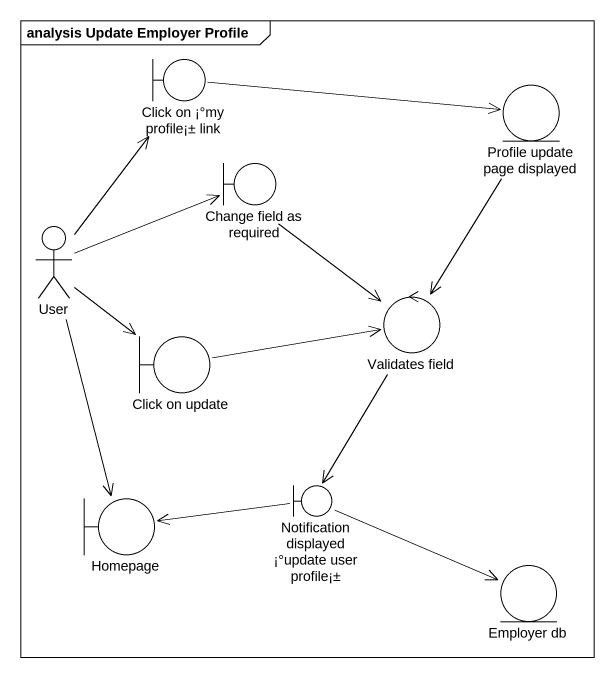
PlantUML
@startuml
mainframe analysis Update Employer Profile
boundary "Click on ¡°my profile¡± link" as Click_on_my_profile_link
entity "Profile update page displayed" as Profile_update_page
boundary "Change field as required" as Change_field_as_required
actor User
control "Validates field" as Validates_field
boundary "Click on update" as Click_on_update
boundary Homepage
boundary "Notification displayed ¡°update user profile¡±" as Notification_displayed
entity "Employer db" as Employer_db
Click_on_my_profile_link -right-> Profile_update_page
Profile_update_page --> Validates_field
Change_field_as_required --> Validates_field
User -up-> Click_on_my_profile_link
User -right-> Change_field_as_required
User --> Click_on_update
User --> Homepage
Validates_field --> Notification_displayed
Click_on_update -right-> Validates_field
Notification_displayed -left-> Homepage
Notification_displayed -right-> Employer_db
@enduml
